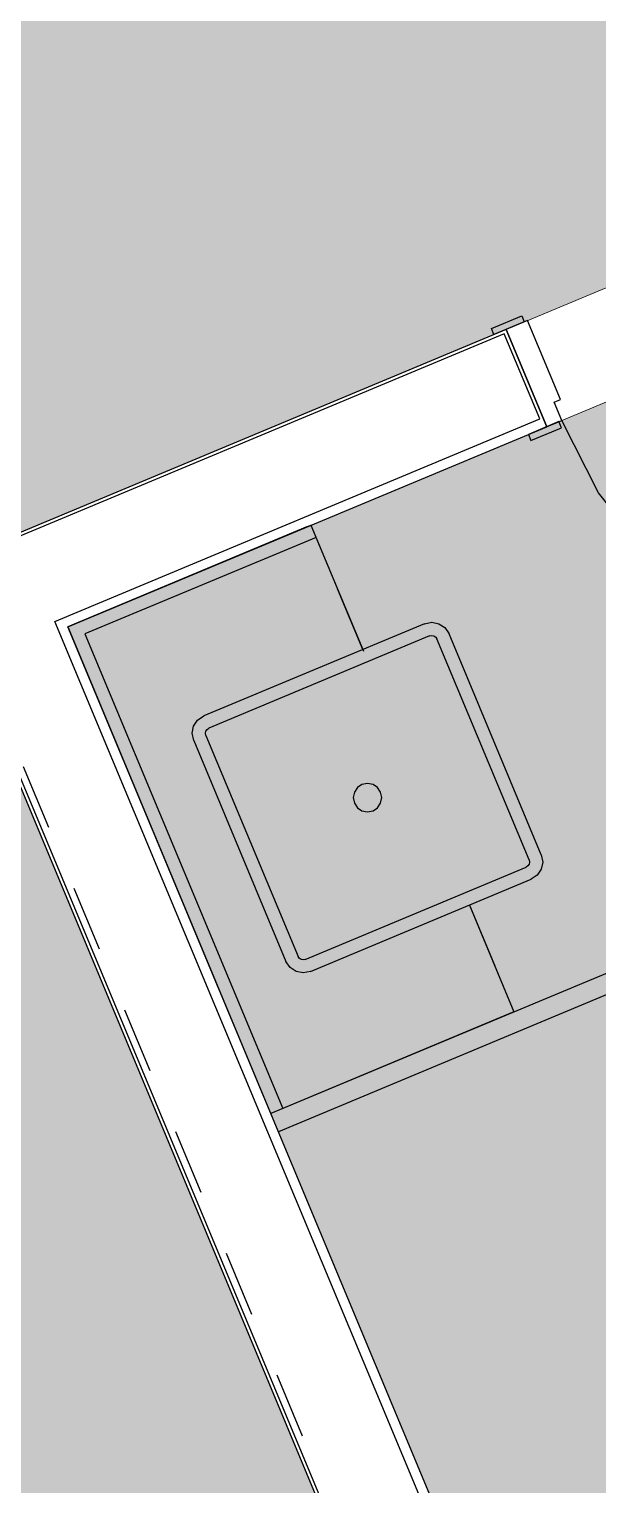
# Model space of a CAD drawing. Header units: metres. Extents: x -154 to 570, y -18 to 184.
# Drawn here: x -26.483 to -25.619, y 23.836 to 26.044 of the extents above; entities that cross this region are included whole.
import ezdxf
from ezdxf.xclip import XClip

# ---------------------------------------------------------------- set-up
doc = ezdxf.new("R2010")
doc.units = ezdxf.units.M
doc.header["$XCLIPFRAME"] = 0
doc.linetypes.add('PUC TORRE A$0$DASHEDX2', pattern=[1.5, 1, -0.5])
doc.linetypes.add('PUC$0$DASHEDX2', pattern=[1.5, 1, -0.5])
for name, color, linetype in [('ARQ-AUX', 7, 'Continuous'), ('PUC TORRE A$0$1', 232, 'PUC TORRE A$0$DASHEDX2'), ('PUC$0$ARQ-ALV ACAB', 4, 'Continuous'), ('PUC$0$ARQ-ALV OSSO', 5, 'Continuous'), ('PUC$0$ARQ-AUX', 7, 'Continuous'), ('PUC$0$ARQ-AUX1', 1, 'Continuous'), ('PUC$0$ARQ-CAX @ 1', 1, 'Continuous'), ('PUC$0$ARQ-HID', 7, 'Continuous'), ('PUC$0$ARQ-PRJ', 7, 'PUC$0$DASHEDX2')]:
    doc.layers.add(name, color=color, linetype=linetype)
doc.layers.add('PUC$0$ARQ-FORRO', color=9, linetype='Continuous', lineweight=5)

# ---------------------------------------------------------------- blocks, each defined once
blk = doc.blocks.new('PUC$0$ARQ-HID-CUBA Q')
for points in [[(-0.1816, 0), (0.1816, 0)], [(-0.1816, -0.11), (0.1816, -0.11)], [(-0.1816, -0.13), (0.1816, -0.13)], [(-0.21, -0.5016), (-0.21, -0.1384)], [(-0.19, -0.5016), (-0.19, -0.1384)], [(0.19, -0.1384), (0.19, -0.5016)], [(0.21, -0.1384), (0.21, -0.5016)], [(-0.21, -0.4), (-0.31, -0.4)], [(0.21, -0.4), (0.31, -0.4)], [(0.1816, -0.51), (-0.1816, -0.51)], [(0.1816, -0.53), (-0.1816, -0.53)], [(0.1816, -0.53), (-0.1816, -0.53)]]:
    blk.add_lwpolyline(points)
blk.add_circle((0, -0.32), 0.0216)
for centre, radius, start, end in [((-0.1816, -0.1384), 0.0284, 90, 180), ((0.1816, -0.1384), 0.0284, 0, 90), ((-0.1816, -0.1384), 0.0084, 90, 180), ((0.1816, -0.1384), 0.0084, 0, 90), ((-0.1816, -0.5016), 0.0284, 180, 270), ((-0.1816, -0.5016), 0.0084, 180, 270), ((0.1816, -0.5016), 0.0284, 270, 0), ((0.1816, -0.5016), 0.0084, 270, 0)]:
    blk.add_arc(centre, radius, start, end)
blk = doc.blocks.new('*U1649')
for points in [[(0, 0), (0, 0.62), (-0.03, 0.62), (-0.03, 0)], [(-0.675, 0.01), (-0.625, 0.01), (-0.625, 0), (-0.675, 0)], [(0.055, 0.01), (0.005, 0.01), (0.005, 0), (0.055, 0)], [(-0.665, -0.17), (-0.615, -0.17), (-0.615, -0.16), (-0.665, -0.16)], [(0.045, -0.17), (-0.005, -0.17), (-0.005, -0.16), (0.045, -0.16)]]:
    blk.add_lwpolyline(points, close=True)
for points in [[(-0.66, 0), (-0.62, 0), (-0.62, -0.03), (-0.61, -0.03), (-0.61, -0.16), (-0.645, -0.16), (-0.645, 0)], [(0.04, 0), (0, 0), (0, -0.03), (-0.01, -0.03), (-0.01, -0.16), (0.025, -0.16), (0.025, 0)]]:
    blk.add_lwpolyline(points)
at = {"layer": 'PUC$0$ARQ-PRJ'}
blk.add_arc((-0.0179, 0.0179), 0.6024, 88.2986, 181.7014, dxfattribs=at)
blk = doc.blocks.new('PUC$0$pl apto tipo 1 puc')
at = {"layer": 'PUC$0$ARQ-FORRO'}
h = blk.add_hatch(color=256, dxfattribs=at)
h.dxf.hatch_style = 1
h.paths.add_polyline_path([(-32.5299, -1.035), (-31.0321, -1.035), (-31.0321, -2.69), (-31.8283, -2.69), (-31.8283, -3.115), (-32.5298, -3.115)])
at = {"layer": 'PUC$0$ARQ-ALV ACAB', "elevation": 0}
blk.add_lwpolyline([(-31.0321, -2.69), (-31.0321, -1.035), (-31.8198, -1.035), (-31.8198, -0.875), (-30.872, -0.875), (-30.8721, -2.7)], dxfattribs=at)
at = {"layer": 'PUC$0$ARQ-ALV OSSO', "elevation": 0}
blk.add_lwpolyline([(-31.0171, -2.705), (-31.0171, -1.02), (-31.8148, -1.02), (-31.8148, -0.88), (-30.877, -0.88), (-30.8771, -2.705)], dxfattribs=at)
at = {"layer": 'PUC$0$ARQ-AUX', "elevation": 0}
for points in [[(-31.4266, -1.035), (-31.0321, -1.035), (-31.0321, -1.8381)], [(-31.4321, -1.055), (-31.0521, -1.055), (-31.0521, -1.835)]]:
    blk.add_lwpolyline(points, dxfattribs=at)
at = {"layer": 'PUC$0$ARQ-AUX1'}
for points in [[(-31.8283, -2.69), (-31.8283, -1.835), (-31.0321, -1.835)], [(-31.7983, -2.69), (-31.7983, -1.865), (-31.0321, -1.865)]]:
    blk.add_lwpolyline(points, dxfattribs=at)
at = {"layer": 'PUC$0$ARQ-FORRO'}
blk.add_lwpolyline([(-32.5299, -1.035), (-31.0321, -1.035), (-31.0321, -2.69), (-31.8283, -2.69), (-31.8283, -3.115), (-32.5298, -3.115)], close=True, dxfattribs=at)
at = {"layer": 'PUC$0$ARQ-HID', "elevation": 0}
for points in [[(-31.4321, -1.035), (-31.4321, -1.2394)], [(-31.4321, -1.6594), (-31.4321, -1.835), (-31.0321, -1.835), (-31.0321, -1.035), (-31.4321, -1.035), (-31.4321, -1.2419)]]:
    blk.add_lwpolyline(points, dxfattribs=at)
at = {"layer": 'PUC$0$ARQ-CAX @ 1', "rotation": 180}
blk.add_blockref('*U1649', (-32.4648, -1.035, 0), dxfattribs=at)
at = {"layer": 'PUC$0$ARQ-HID', "rotation": 270}
blk.add_blockref('PUC$0$ARQ-HID-CUBA Q', (-31.0321, -1.4494, 0), dxfattribs=at)
blk = doc.blocks.new('PUC$0$pl forro 1')
at = {"layer": 'PUC$0$ARQ-FORRO'}
h = blk.add_hatch(color=256, dxfattribs=at)
h.dxf.hatch_style = 1
h.paths.add_polyline_path([(5.5499, 2.6849), (5.5499, 1.8249), (5.4961, 1.8249), (5.4961, 0), (2.7283, -0.0001), (2.7283, -0.9006), (5.4961, -0.9007), (5.4961, -2.1008), (8.6061, -2.1008), (8.6061, -0.1978), (8.7561, -0.1978), (8.7561, -1.1651), (10.5799, -1.1651), (10.5799, 1.4299), (9.6886, 1.4299), (9.6886, 2.6849)])
blk.add_lwpolyline([(5.5499, 2.6849), (5.5499, 1.8249), (5.4961, 1.8249), (5.4961, 0), (2.7283, -0.0001), (2.7283, -0.9006), (5.4961, -0.9007), (5.4961, -2.1008), (8.6061, -2.1008), (8.6061, -0.1978), (8.7561, -0.1978), (8.7561, -1.1651), (10.5799, -1.1651), (10.5799, 1.4299), (9.6886, 1.4299), (9.6886, 2.6849)], close=True, dxfattribs=at)
blk = doc.blocks.new('PUC')
at = {"layer": 'PUC$0$ARQ-ALV OSSO', "xscale": -1, "rotation": 180}
blk.add_blockref('PUC$0$pl apto tipo 1 puc', (15.3432, 0), dxfattribs=at)
at = {"layer": 'PUC$0$ARQ-FORRO'}
blk.add_blockref('PUC$0$pl forro 1', (-21.0249, 0.8751, 0), dxfattribs=at)
blk = doc.blocks.new('PUC TORRE A$0$est-lo-08-6sa-r00')
at = {"layer": 'PUC TORRE A$0$1'}
blk.add_lwpolyline([(1538.760091, 349.110237), (1390.05754, 705.399206)], dxfattribs=at)
blk = doc.blocks.new('PUC TORRE A')
at = {"linetype": 'Continuous', "xscale": 0.01, "yscale": 0.01, "zscale": 0.01, "rotation": 337.346050855639}
blk.add_blockref('PUC TORRE A$0$est-lo-08-6sa-r00', (0, 0), dxfattribs=at)
at = {"rotation": 180}
blk.add_blockref('PUC', (0, 0), dxfattribs=at)

msp = doc.modelspace()

# ---------------------------------------------------------------- block references
at = {"layer": 'ARQ-AUX'}
ref = msp.add_blockref('PUC TORRE A', (-41.3011, 20.0503), dxfattribs=dict(at, rotation=22.65399974700688))
XClip(ref).set_block_clipping_path([(-39.4887443389, 9.0876903958), (22.5684148774, 6.6865170025), (22.1624403813, -11.147022554), (-39.3438260633, -13.5584077345)])

doc.saveas('drawing.dxf')
